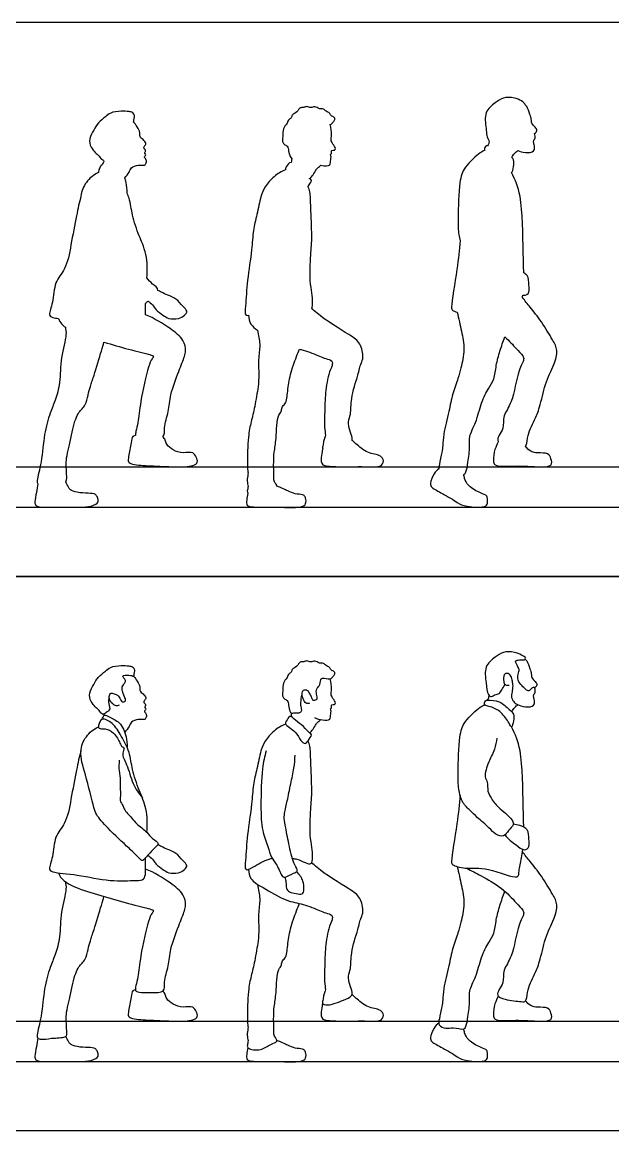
# Model space of a CAD drawing. Header units: millimetres. Extents: x 10.5 to 29.6, y 6 to 18.8.
# Drawn here: x 23.958 to 26.556, y 5.966 to 10.843 of the extents above; entities that cross this region are included whole.
import ezdxf

# ---------------------------------------------------------------- set-up
doc = ezdxf.new("R2010")
doc.units = ezdxf.units.MM
for name, color, linetype, true_color in [('AG-DIAGRAM', 7, 'Continuous', 0xfecc66), ('AG-GUIDE', 7, 'Continuous', 0xcccccc), ('AG-OUTLINE', 7, 'Continuous', 0x8000ff), ('AG-PEOPLE', 7, 'Continuous', 0x66ccff), ('X-VPRT', 6, 'Continuous', 0xff00ff)]:
    doc.layers.add(name, color=color, linetype=linetype, true_color=true_color)

msp = doc.modelspace()

# ---------------------------------------------------------------- linework, layer by layer
at = {"layer": 'AG-DIAGRAM'}
for p, q in [((20.4669, 8.7089), (29.3061, 8.7089)), ((20.4669, 6.2705), (29.3061, 6.2705))]:
    msp.add_line(p, q, dxfattribs=at)
at = {"layer": 'AG-GUIDE'}
for p, q in [((20.4669, 8.8867), (29.3061, 8.8867)), ((20.4669, 6.4483), (29.3061, 6.4483))]:
    msp.add_line(p, q, dxfattribs=at)
at = {"layer": 'AG-OUTLINE'}
for points, knots in [([(26.1705, 10.4788), (26.1695, 10.4918), (26.1206, 10.5138), (26.0749, 10.512), (26.0382, 10.4885), (25.9883, 10.4469), (25.9999, 10.3771), (26.0021, 10.3334), (26.0123, 10.3189)], [7.549209, 7.549209, 7.549209, 7.549209, 7.998364, 8.422743, 8.819525, 9.287123, 9.794375, 10.238738, 10.238738, 10.238738, 10.238738]), ([(24.448, 10.4029), (24.4489, 10.4079), (24.45, 10.418), (24.4538, 10.4315), (24.445, 10.4467), (24.4261, 10.4501), (24.393, 10.4519), (24.3454, 10.446), (24.3249, 10.4253), (24.2904, 10.4007), (24.2745, 10.3681), (24.2495, 10.3314), (24.2588, 10.2923), (24.2785, 10.2689), (24.2962, 10.255), (24.3057, 10.2388), (24.3133, 10.2367)], [-5.410252, -5.410252, -5.410252, -5.410252, -5.18443, -4.971642, -4.747568, -4.504924, -4.166312, -3.772934, -3.461704, -3.09399, -2.742349, -2.366027, -2.013541, -1.698335, -1.41699, -1.147483, -1.147483, -1.147483, -1.147483]), ([(25.3124, 10.3928), (25.3194, 10.394), (25.3254, 10.4026), (25.3347, 10.4138), (25.3326, 10.4258), (25.3145, 10.43), (25.3114, 10.4448), (25.2944, 10.4487), (25.2843, 10.4642), (25.2646, 10.4573), (25.2454, 10.4761), (25.2292, 10.4624), (25.2096, 10.4743), (25.1977, 10.466), (25.178, 10.4687), (25.169, 10.4459), (25.1434, 10.4362), (25.1441, 10.4204), (25.1265, 10.4132), (25.1229, 10.3929), (25.1112, 10.3865), (25.1038, 10.358), (25.105, 10.3387), (25.1019, 10.3183), (25.1086, 10.3041), (25.1276, 10.2985), (25.1293, 10.2767), (25.1341, 10.256), (25.1436, 10.2412)], [3.89858, 3.89858, 3.89858, 3.89858, 4.137293, 4.358087, 4.540186, 4.778588, 4.991515, 5.227359, 5.464497, 5.71315, 5.99352, 6.236106, 6.496778, 6.712026, 6.953431, 7.231065, 7.52604, 7.735078, 7.975838, 8.230815, 8.439004, 8.749498, 9.019655, 9.282071, 9.504973, 9.747906, 10.015647, 10.333447, 10.333447, 10.333447, 10.333447]), ([(26.2125, 10.3531), (26.217, 10.356), (26.2267, 10.3661), (26.2142, 10.3806), (26.1983, 10.3972), (26.1987, 10.4159), (26.1918, 10.4362), (26.18, 10.4723), (26.1732, 10.4764), (26.1705, 10.4788)], [-1.779596, -1.779596, -1.779596, -1.779596, -1.549703, -1.31935, -1.045413, -0.809065, -0.535466, -0.188868, 0, 0, 0, 0]), ([(24.4089, 10.1579), (24.4159, 10.1657), (24.4297, 10.1817), (24.436, 10.2039), (24.4681, 10.2174), (24.4965, 10.2097), (24.505, 10.223), (24.5056, 10.2407), (24.4912, 10.2495), (24.5031, 10.256), (24.5004, 10.2624), (24.4953, 10.2699), (24.5025, 10.2737), (24.4998, 10.2836), (24.4926, 10.2883), (24.4928, 10.2956), (24.5043, 10.305), (24.5002, 10.3146), (24.4863, 10.3299), (24.4718, 10.3412), (24.4797, 10.3576), (24.463, 10.3817), (24.4546, 10.3977), (24.448, 10.4029)], [-8.956563, -8.956563, -8.956563, -8.956563, -8.635219, -8.366559, -8.040623, -7.742269, -7.538797, -7.304021, -7.105494, -6.935704, -6.794614, -6.635611, -6.496867, -6.327296, -6.163262, -6.022979, -5.814508, -5.646406, -5.380073, -5.147939, -4.930688, -4.625582, -4.337466, -4.337466, -4.337466, -4.337466]), ([(25.2721, 10.213), (25.2919, 10.2099), (25.3169, 10.2084), (25.3136, 10.238), (25.3189, 10.2486), (25.3119, 10.2604), (25.3198, 10.2645), (25.318, 10.2741), (25.3196, 10.2798), (25.3332, 10.2775), (25.3386, 10.2881), (25.324, 10.3062), (25.3155, 10.3243), (25.3179, 10.3345), (25.3206, 10.3477), (25.3178, 10.3783), (25.3124, 10.3928)], [0.277464, 0.277464, 0.277464, 0.277464, 0.604769, 0.883271, 1.088179, 1.279182, 1.429218, 1.604188, 1.727772, 1.927108, 2.094508, 2.372517, 2.635291, 2.812107, 3.02395, 3.42231, 3.42231, 3.42231, 3.42231]), ([(26.1385, 10.2781), (26.1476, 10.2739), (26.1715, 10.268), (26.2146, 10.2693), (26.2124, 10.3038), (26.2042, 10.3187), (26.2169, 10.3328), (26.215, 10.3433), (26.2125, 10.3531)], [2.904413, 2.904413, 2.904413, 2.904413, 3.25283, 3.628134, 3.949111, 4.196769, 4.446656, 4.676888, 4.676888, 4.676888, 4.676888]), ([(26.005, 10.2989), (26.0008, 10.2986), (25.9947, 10.2966), (25.9904, 10.2837), (25.9927, 10.2792)], [3.1790963, 3.1790963, 3.1790963, 3.1790963, 3.3501759, 3.5790361, 3.5790361, 3.5790361, 3.5790361]), ([(26.0123, 10.3189), (26.0121, 10.3154), (26.0108, 10.3084), (26.0072, 10.3018), (26.005, 10.2989)], [-0.376281, -0.376281, -0.376281, -0.376281, -0.1903092, 0, 0, 0, 0]), ([(25.9927, 10.2792), (25.9859, 10.2756), (25.972, 10.2693), (25.8986, 10.2031), (25.8801, 10.1394), (25.8744, 9.9794), (25.8759, 9.9212), (25.882, 9.8895), (25.8844, 9.8808)], [-9.635426, -9.635426, -9.635426, -9.635426, -9.360405, -8.816367, -8.329385, -7.614343, -7.122667, -6.930245, -6.930245, -6.930245, -6.930245]), ([(26.1114, 10.1813), (26.1148, 10.1825), (26.1198, 10.2096), (26.1234, 10.2336), (26.1153, 10.2442), (26.1118, 10.2478)], [1.4088683, 1.4088683, 1.4088683, 1.4088683, 1.705071, 2.0158416, 2.1771537, 2.1771537, 2.1771537, 2.1771537]), ([(26.1118, 10.2478), (26.1154, 10.2546), (26.1246, 10.2672), (26.1337, 10.2748), (26.1385, 10.2781)], [0, 0, 0, 0, 0.2755775, 0.5155518, 0.5155518, 0.5155518, 0.5155518]), ([(24.3099, 10.2145), (24.304, 10.2127), (24.2983, 10.1999), (24.2938, 10.1881), (24.2932, 10.1815)], [-0.493733, -0.493733, -0.493733, -0.493733, -0.2548936, 0, 0, 0, 0]), ([(24.317, 10.2292), (24.3159, 10.2276), (24.3132, 10.2222), (24.3109, 10.2178), (24.3099, 10.2145)], [-0.2831706, -0.2831706, -0.2831706, -0.2831706, -0.1836648, 0, 0, 0, 0]), ([(24.3133, 10.2367), (24.3142, 10.2359), (24.3158, 10.2341), (24.3169, 10.2308), (24.317, 10.2292)], [0, 0, 0, 0, 0.1070777, 0.2354804, 0.2354804, 0.2354804, 0.2354804]), ([(25.1165, 10.1936), (25.0985, 10.1859), (25.0648, 10.166), (25.0251, 10.1186), (25.0062, 10.0755), (24.9909, 9.9949), (24.9724, 9.9251), (24.9696, 9.8387), (24.9469, 9.7081), (24.9422, 9.6034), (24.9361, 9.551), (24.9488, 9.5526), (24.9534, 9.5543)], [0, 0, 0, 0, 0.439246, 0.879996, 1.273613, 1.787207, 2.275178, 2.803944, 3.469343, 4.077907, 4.443194, 4.593162, 4.593162, 4.593162, 4.593162]), ([(25.1414, 10.2258), (25.1292, 10.225), (25.1206, 10.2048), (25.1145, 10.1976), (25.1165, 10.1936)], [-2.2171262, -2.2171262, -2.2171262, -2.2171262, -1.875015, -1.6390279, -1.6390279, -1.6390279, -1.6390279]), ([(25.1436, 10.2412), (25.1436, 10.2395), (25.1435, 10.2336), (25.1425, 10.2292), (25.1414, 10.2258)], [-0.2604596, -0.2604596, -0.2604596, -0.2604596, -0.1867598, 0, 0, 0, 0]), ([(25.2216, 10.1546), (25.2277, 10.1593), (25.2392, 10.1688), (25.2501, 10.1943), (25.2592, 10.2017), (25.2677, 10.2096), (25.2721, 10.213)], [0, 0, 0, 0, 0.274169, 0.568229, 0.765263, 1.000247, 1.000247, 1.000247, 1.000247]), ([(24.2932, 10.1815), (24.2727, 10.1714), (24.2367, 10.1426), (24.2187, 10.0998), (24.2165, 10.0777)], [-9.5344812, -9.5344812, -9.5344812, -9.5344812, -9.0602773, -8.6158116, -8.6158116, -8.6158116, -8.6158116]), ([(24.4196, 10.0912), (24.4201, 10.1066), (24.4176, 10.1313), (24.4113, 10.1514), (24.4089, 10.1579)], [-2.1074959, -2.1074959, -2.1074959, -2.1074959, -1.7189411, -1.5156027, -1.5156027, -1.5156027, -1.5156027]), ([(25.2307, 10.1459), (25.2305, 10.1492), (25.2266, 10.1505), (25.2221, 10.1542), (25.2216, 10.1546)], [-3.3786548, -3.3786548, -3.3786548, -3.3786548, -3.1922665, -3.1682632, -3.1682632, -3.1682632, -3.1682632]), ([(26.1644, 9.7402), (26.1642, 9.7671), (26.1611, 9.8515), (26.16, 10.0813), (26.1266, 10.1474), (26.1114, 10.1813)], [4.780704, 4.780704, 4.780704, 4.780704, 5.233204, 6.128943, 6.733196, 6.733196, 6.733196, 6.733196]), ([(25.2321, 9.5841), (25.2348, 9.5895), (25.2362, 9.613), (25.2332, 9.6534), (25.2221, 9.7055), (25.2273, 9.8223), (25.2346, 9.9002), (25.2264, 10.0245), (25.2268, 10.0942), (25.219, 10.1123), (25.2157, 10.1203)], [6.902274, 6.902274, 6.902274, 6.902274, 7.126906, 7.509102, 7.930884, 8.540222, 9.067196, 9.706844, 10.179772, 10.471997, 10.471997, 10.471997, 10.471997]), ([(24.2165, 10.0777), (24.2095, 10.0489), (24.1959, 9.991), (24.1729, 9.8635), (24.1529, 9.7562), (24.0972, 9.6997), (24.0967, 9.6131), (24.0718, 9.5555), (24.0879, 9.5438), (24.1083, 9.5401), (24.1185, 9.5387)], [0, 0, 0, 0, 0.540043, 1.195076, 1.789559, 2.28116, 2.81367, 3.239673, 3.491139, 3.67508, 3.67508, 3.67508, 3.67508]), ([(24.5059, 9.7174), (24.51, 9.7513), (24.5086, 9.8079), (24.489, 9.8641), (24.4659, 9.919), (24.4402, 9.9927), (24.435, 10.052), (24.4228, 10.0838), (24.4196, 10.0912)], [-4.055847, -4.055847, -4.055847, -4.055847, -3.475917, -3.161169, -2.939651, -2.379785, -1.877631, -1.721237, -1.721237, -1.721237, -1.721237]), ([(25.8844, 9.8808), (25.8805, 9.8385), (25.8751, 9.766), (25.843, 9.5917), (25.8484, 9.5756), (25.8632, 9.5692), (25.8714, 9.5667)], [0, 0, 0, 0, 0.647362, 1.385159, 1.612955, 1.803382, 1.803382, 1.803382, 1.803382]), ([(24.5548, 9.6627), (24.5563, 9.6739), (24.5263, 9.6909), (24.5159, 9.7076), (24.5059, 9.7174)], [-4.1217378, -4.1217378, -4.1217378, -4.1217378, -3.7690252, -3.3944262, -3.3944262, -3.3944262, -3.3944262]), ([(26.16, 9.6419), (26.1765, 9.6401), (26.1925, 9.6543), (26.186, 9.6866), (26.1872, 9.7249), (26.1705, 9.737), (26.1644, 9.7402)], [0.953233, 0.953233, 0.953233, 0.953233, 1.253217, 1.600617, 1.995841, 2.192743, 2.192743, 2.192743, 2.192743]), ([(24.5103, 9.6157), (24.5179, 9.6108), (24.5331, 9.5995), (24.5447, 9.5758), (24.5783, 9.5541), (24.6014, 9.5363), (24.646, 9.5359), (24.6724, 9.5507), (24.6883, 9.5722), (24.6623, 9.5929), (24.6368, 9.6283), (24.5998, 9.6407), (24.5706, 9.6539), (24.5599, 9.6598), (24.5548, 9.6627)], [0, 0, 0, 0, 0.298216, 0.590676, 0.946107, 1.258356, 1.627989, 1.94641, 2.20249, 2.505289, 2.886902, 3.243996, 3.564663, 3.805994, 3.805994, 3.805994, 3.805994]), ([(26.1727, 8.9752), (26.178, 8.9815), (26.1793, 9.0155), (26.1937, 9.0554), (26.2127, 9.0938), (26.2371, 9.148), (26.2568, 9.2538), (26.2983, 9.3326), (26.317, 9.3995), (26.2907, 9.4468), (26.2436, 9.5254), (26.1936, 9.5876), (26.1703, 9.6168), (26.1587, 9.6308)], [5.884064, 5.884064, 5.884064, 5.884064, 6.237655, 6.621056, 6.991068, 7.429072, 7.965178, 8.513719, 8.971301, 9.378973, 9.93022, 10.445946, 10.868474, 10.868474, 10.868474, 10.868474]), ([(24.501, 9.5556), (24.5009, 9.5575), (24.5005, 9.5706), (24.5008, 9.5906), (24.5008, 9.6052)], [6.2360883, 6.2360883, 6.2360883, 6.2360883, 6.3021458, 6.6807914, 6.6807914, 6.6807914, 6.6807914]), ([(25.409, 9.003), (25.4103, 9.0062), (25.4116, 9.0181), (25.3968, 9.0472), (25.3906, 9.086), (25.4057, 9.1203), (25.4022, 9.1911), (25.4349, 9.285), (25.447, 9.3412), (25.4621, 9.3684), (25.4467, 9.4351), (25.3946, 9.4694), (25.2756, 9.5417), (25.2386, 9.5771), (25.2321, 9.5841)], [7.526036, 7.526036, 7.526036, 7.526036, 7.674776, 8.014334, 8.36843, 8.705607, 9.18644, 9.808716, 10.236443, 10.544956, 10.982744, 11.449461, 12.226132, 12.421524, 12.421524, 12.421524, 12.421524]), ([(25.8714, 9.5667), (25.8789, 9.5392), (25.8898, 9.483), (25.9079, 9.4047), (25.8879, 9.3218), (25.8764, 9.2758), (25.8494, 9.2052), (25.8369, 9.1313), (25.8102, 9.0329), (25.8094, 8.9805), (25.804, 8.9504), (25.795, 8.9029), (25.79, 8.8835), (25.7903, 8.8781)], [0, 0, 0, 0, 0.529717, 1.045973, 1.563322, 1.962817, 2.447824, 2.957618, 3.5367, 3.943093, 4.260459, 4.681118, 4.873979, 4.873979, 4.873979, 4.873979]), ([(24.1185, 9.5387), (24.1218, 9.5299), (24.1264, 9.5176), (24.1415, 9.5048), (24.1479, 9.5002)], [0, 0, 0, 0, 0.3049559, 0.4739487, 0.4739487, 0.4739487, 0.4739487]), ([(24.5765, 9.0187), (24.5857, 9.0273), (24.58, 9.0622), (24.6042, 9.1309), (24.608, 9.2049), (24.6452, 9.3029), (24.672, 9.371), (24.6795, 9.3971), (24.6697, 9.4495), (24.6076, 9.4973), (24.5394, 9.5404), (24.501, 9.5556)], [6.358464, 6.358464, 6.358464, 6.358464, 6.717643, 7.208856, 7.708958, 8.304821, 8.790881, 9.083558, 9.475007, 9.979053, 10.619881, 10.619881, 10.619881, 10.619881]), ([(24.9534, 9.5543), (24.9543, 9.54), (24.9589, 9.5133), (24.9816, 9.4958), (24.9939, 9.488)], [0, 0, 0, 0, 0.3760555, 0.6676979, 0.6676979, 0.6676979, 0.6676979]), ([(24.1479, 9.5002), (24.1495, 9.4895), (24.1556, 9.4663), (24.1248, 9.3632), (24.1273, 9.2604), (24.1043, 9.1787), (24.0794, 9.1223), (24.0523, 9.0261), (24.0466, 8.9143), (24.0222, 8.8294), (24.0235, 8.8158), (24.0266, 8.8124)], [0, 0, 0, 0, 0.327716, 0.91041, 1.509616, 2.026271, 2.474633, 3.041192, 3.671671, 4.198206, 4.409901, 4.409901, 4.409901, 4.409901]), ([(24.9939, 9.488), (24.9955, 9.4769), (24.9981, 9.454), (25.0061, 9.4256), (24.9959, 9.3656), (24.9999, 9.2917), (24.997, 9.241), (24.9814, 9.1492), (24.9649, 9.0841), (24.9504, 9.0196), (24.9486, 8.9064), (24.9492, 8.8771), (24.9534, 8.8536), (24.9447, 8.8244), (24.9542, 8.8014), (24.9477, 8.7818), (24.9483, 8.7731), (24.9508, 8.7701)], [0, 0, 0, 0, 0.332188, 0.638763, 1.082354, 1.576129, 1.988301, 2.494029, 2.960936, 3.440362, 4.045006, 4.35457, 4.624325, 4.935251, 5.216098, 5.475707, 5.642024, 5.642024, 5.642024, 5.642024]), ([(24.15, 8.8198), (24.1554, 8.8323), (24.1531, 8.8549), (24.15, 8.9186), (24.1615, 8.9577), (24.1825, 9.0643), (24.1951, 9.1033), (24.2098, 9.1313), (24.2223, 9.1414), (24.2378, 9.1606), (24.248, 9.2028), (24.2576, 9.2424), (24.2751, 9.2881), (24.3065, 9.3971), (24.3141, 9.4219), (24.3179, 9.4349)], [5.5256, 5.5256, 5.5256, 5.5256, 5.832148, 6.294428, 6.691001, 7.296264, 7.68697, 8.000843, 8.23259, 8.516055, 8.902612, 9.272824, 9.694576, 10.314584, 10.689977, 10.689977, 10.689977, 10.689977]), ([(24.3179, 9.4349), (24.3537, 9.4243), (24.4244, 9.4029), (24.5151, 9.3827), (24.5391, 9.3737), (24.5273, 9.3601), (24.5086, 9.3218), (24.4781, 9.1745), (24.4688, 9.0851), (24.4597, 9.0476), (24.4551, 9.0291), (24.4561, 9.0239)], [1.482851, 1.482851, 1.482851, 1.482851, 2.054376, 2.619132, 2.85411, 3.046907, 3.414517, 4.124545, 4.679058, 5.036169, 5.266729, 5.266729, 5.266729, 5.266729]), ([(25.9005, 8.8523), (25.9063, 8.8537), (25.9122, 8.8656), (25.92, 8.9078), (25.9289, 8.9768), (25.9212, 9.0209), (25.9571, 9.0828), (25.9757, 9.1671), (26.0085, 9.2322), (26.0373, 9.2717), (26.042, 9.3339), (26.0594, 9.396), (26.0735, 9.4374), (26.0816, 9.4577)], [6.023651, 6.023651, 6.023651, 6.023651, 6.248559, 6.625048, 7.10511, 7.481759, 7.952237, 8.493522, 8.978852, 9.372068, 9.815349, 10.27883, 10.742335, 10.742335, 10.742335, 10.742335]), ([(26.0816, 9.4577), (26.1008, 9.4407), (26.1313, 9.4071), (26.1608, 9.3767), (26.1682, 9.3564), (26.1363, 9.3097), (26.1182, 9.1678), (26.0718, 9.1161), (26.0768, 9.0554), (26.0574, 9.0279), (26.0475, 9.0076), (26.0527, 8.9962)], [1.181454, 1.181454, 1.181454, 1.181454, 1.623986, 2.009368, 2.24728, 2.666847, 3.312907, 3.794735, 4.224732, 4.565462, 4.863743, 4.863743, 4.863743, 4.863743]), ([(25.0788, 8.8009), (25.0789, 8.8066), (25.0643, 8.8211), (25.0655, 8.8392), (25.0635, 8.8961), (25.0659, 8.9527), (25.077, 9.0083), (25.078, 9.1155), (25.1012, 9.1278), (25.0979, 9.1499), (25.1161, 9.1631), (25.1238, 9.1886), (25.1296, 9.2604), (25.1451, 9.3193), (25.1704, 9.3866), (25.1778, 9.4043)], [6.805032, 6.805032, 6.805032, 6.805032, 7.062109, 7.32242, 7.746986, 8.178039, 8.630143, 9.20704, 9.467647, 9.710508, 9.965627, 10.253316, 10.689106, 11.156453, 11.501507, 11.501507, 11.501507, 11.501507]), ([(25.1778, 9.4043), (25.1833, 9.403), (25.2134, 9.3955), (25.2657, 9.373), (25.2911, 9.3626), (25.3244, 9.3553), (25.3225, 9.3295), (25.3023, 9.2924), (25.2908, 9.199), (25.2902, 9.1574), (25.2859, 9.0515), (25.2949, 9.0208), (25.2828, 9.0031), (25.2834, 8.9833), (25.2774, 8.9703), (25.2801, 8.9644)], [1.855808, 1.855808, 1.855808, 1.855808, 1.968996, 2.474299, 2.788106, 3.094241, 3.345564, 3.725453, 4.285836, 4.691578, 5.274966, 5.595666, 5.841362, 6.1003, 6.339397, 6.339397, 6.339397, 6.339397]), ([(24.4561, 9.0239), (24.452, 9.0234), (24.4408, 9.0219), (24.4374, 8.9905), (24.4264, 8.9338), (24.4221, 8.9074), (24.4475, 8.8942), (24.5271, 8.8911), (24.6259, 8.8858), (24.7059, 8.8865), (24.7335, 8.9055), (24.7237, 8.9292), (24.7105, 8.9543), (24.6647, 8.9448), (24.6223, 8.9578), (24.5915, 8.9839), (24.5892, 9.0046), (24.5807, 9.0144), (24.5765, 9.0187)], [0, 0, 0, 0, 0.199536, 0.5048, 0.953329, 1.227883, 1.495305, 2.002109, 2.594986, 3.102964, 3.390074, 3.657622, 3.94007, 4.309361, 4.697677, 5.048762, 5.300642, 5.54444, 5.54444, 5.54444, 5.54444]), ([(25.2801, 8.9644), (25.2774, 8.9564), (25.2753, 8.9404), (25.2685, 8.8933), (25.3147, 8.8878), (25.369, 8.886), (25.4742, 8.8885), (25.5427, 8.8841), (25.5512, 8.9217), (25.526, 8.941), (25.4698, 8.9463), (25.4224, 8.9922), (25.4132, 8.9992), (25.409, 9.003)], [0, 0, 0, 0, 0.28833, 0.576856, 0.91505, 1.354805, 1.954873, 2.403324, 2.693916, 2.988059, 3.422272, 3.876566, 4.112107, 4.112107, 4.112107, 4.112107]), ([(26.0527, 8.9962), (26.0466, 8.9855), (26.0363, 8.9645), (26.029, 8.9163), (26.035, 8.8894), (26.0923, 8.8887), (26.1736, 8.8926), (26.2949, 8.8794), (26.285, 8.9227), (26.2734, 8.9502), (26.2258, 8.9453), (26.1948, 8.9536), (26.1788, 8.9674), (26.1727, 8.9752)], [0, 0, 0, 0, 0.347371, 0.749552, 1.00896, 1.427049, 1.99129, 2.567799, 2.866358, 3.16139, 3.536861, 3.864878, 4.176597, 4.176597, 4.176597, 4.176597]), ([(25.7903, 8.8781), (25.7827, 8.8716), (25.7691, 8.8582), (25.7506, 8.8145), (25.7587, 8.7928), (25.8105, 8.7692), (25.8765, 8.7274), (25.9035, 8.7111), (26.0043, 8.7048), (26.0048, 8.7327), (26.0067, 8.7621), (25.9732, 8.7697), (25.9155, 8.8028), (25.9048, 8.8332), (25.9017, 8.8459), (25.9005, 8.8523)], [0, 0, 0, 0, 0.313548, 0.695259, 0.945303, 1.367861, 1.876068, 2.30399, 2.784463, 3.041864, 3.328499, 3.638183, 4.050606, 4.462972, 4.716886, 4.716886, 4.716886, 4.716886]), ([(24.0266, 8.8124), (24.0247, 8.7996), (24.0216, 8.7754), (24.0126, 8.7332), (24.0157, 8.7128), (24.0602, 8.7067), (24.1481, 8.7108), (24.2579, 8.7051), (24.2975, 8.731), (24.2895, 8.7512), (24.2818, 8.7684), (24.2471, 8.7709), (24.2014, 8.7719), (24.1673, 8.7835), (24.1625, 8.7968), (24.1536, 8.8118), (24.15, 8.8198)], [0, 0, 0, 0, 0.356707, 0.730351, 0.957878, 1.305331, 1.862396, 2.468687, 2.817794, 3.090369, 3.324745, 3.644042, 4.035996, 4.361173, 4.603024, 4.895943, 4.895943, 4.895943, 4.895943]), ([(24.9508, 8.7701), (24.9478, 8.7602), (24.9465, 8.7407), (24.9429, 8.7136), (24.9835, 8.7078), (25.0756, 8.7108), (25.1943, 8.704), (25.2088, 8.7283), (25.2048, 8.7567), (25.1913, 8.7649), (25.1572, 8.7669), (25.1277, 8.7792), (25.0959, 8.7961), (25.0788, 8.8009)], [0, 0, 0, 0, 0.32561, 0.59579, 0.919425, 1.510399, 2.134086, 2.402478, 2.697591, 2.91664, 3.248146, 3.594143, 3.989555, 3.989555, 3.989555, 3.989555])]:
    msp.add_open_spline(points, degree=3, knots=knots, dxfattribs=at)
for points in [[(25.2157, 10.1203), (25.222, 10.1291), (25.2309, 10.1405), (25.2307, 10.1459)], [(24.5008, 9.6052), (24.5038, 9.6084), (24.5069, 9.612), (24.5103, 9.6157)], [(26.1587, 9.6308), (26.1592, 9.6344), (26.1596, 9.6382), (26.16, 9.6419)]]:
    msp.add_open_spline(points, degree=3, dxfattribs=at)
at = {"layer": 'AG-PEOPLE'}
for points, knots in [([(26.1002, 7.9243), (26.0942, 7.9236), (26.0797, 7.9267), (26.0782, 7.942), (26.0748, 7.9751), (26.0938, 7.9819), (26.1055, 7.9712), (26.1125, 7.9493), (26.1164, 7.9293), (26.1158, 7.9026), (26.1068, 7.8781), (26.1178, 7.8542), (26.136, 7.8385), (26.1704, 7.8296), (26.2146, 7.8309), (26.2124, 7.8654), (26.2042, 7.8803), (26.2169, 7.8944), (26.2144, 7.9083), (26.2137, 7.9171), (26.1976, 7.9141), (26.1886, 7.8962), (26.1713, 7.9079), (26.1573, 7.9239), (26.1343, 7.9459), (26.1401, 7.9808), (26.1464, 7.9911), (26.1402, 8.0074), (26.1232, 8.0316), (26.1407, 8.0388), (26.1657, 8.0349), (26.1801, 8.0487), (26.1206, 8.0754), (26.0749, 8.0736), (26.0382, 8.0501), (25.9883, 8.0085), (25.9999, 7.9387), (26.0026, 7.8837), (26.0239, 7.8732), (26.0369, 7.8866), (26.0594, 7.8862), (26.067, 7.9075), (26.0777, 7.9211), (26.0827, 7.9286)], [0, 0, 0, 0, 0.243036, 0.459734, 0.777775, 0.995429, 1.207912, 1.480443, 1.741896, 2.035524, 2.324188, 2.60469, 2.878853, 3.226385, 3.573204, 3.869819, 4.098679, 4.3296, 4.542357, 4.687326, 4.891612, 5.125079, 5.351625, 5.62491, 5.940552, 6.265809, 6.456269, 6.692548, 6.979641, 7.184393, 7.477861, 7.65423, 8.075499, 8.473531, 8.845679, 9.284247, 9.760008, 10.176783, 10.40775, 10.640091, 10.893978, 11.149483, 11.446646, 11.446646, 11.446646, 11.446646]), ([(24.3409, 7.8691), (24.3391, 7.8635), (24.3347, 7.8526), (24.3462, 7.8221), (24.338, 7.8132), (24.3245, 7.8027), (24.3093, 7.7941), (24.2962, 7.8166), (24.2785, 7.8305), (24.2588, 7.8539), (24.2495, 7.893), (24.2745, 7.9297), (24.2904, 7.9623), (24.3249, 7.9869), (24.3454, 8.0076), (24.393, 8.0135), (24.4261, 8.0117), (24.445, 8.0083), (24.4538, 7.9931), (24.45, 7.9796), (24.4489, 7.9695), (24.448, 7.9645)], [0, 0, 0, 0, 0.240685, 0.552069, 0.737325, 0.976954, 1.189052, 1.455931, 1.734532, 2.046665, 2.395713, 2.768365, 3.116577, 3.480706, 3.788901, 4.178442, 4.513753, 4.754031, 4.975919, 5.186633, 5.410252, 5.410252, 5.410252, 5.410252]), ([(25.2223, 7.8464), (25.2174, 7.8449), (25.2046, 7.8422), (25.1933, 7.8661), (25.1881, 7.8837), (25.1918, 7.9091), (25.216, 7.9053), (25.2196, 7.8901), (25.2317, 7.8766), (25.2322, 7.8583), (25.2493, 7.8612), (25.2587, 7.8649), (25.2527, 7.8865), (25.2499, 7.9115), (25.2684, 7.9214), (25.2697, 7.9496), (25.2777, 7.9608), (25.315, 7.9492), (25.3254, 7.9642), (25.3347, 7.9754), (25.3326, 7.9874), (25.3145, 7.9916), (25.3114, 8.0064), (25.2944, 8.0103), (25.2843, 8.0258), (25.2646, 8.0189), (25.2454, 8.0377), (25.2292, 8.024), (25.2096, 8.0359), (25.1977, 8.0276), (25.178, 8.0303), (25.169, 8.0075), (25.1434, 7.9978), (25.1441, 7.982), (25.1265, 7.9748), (25.1229, 7.9545), (25.1112, 7.9481), (25.1038, 7.9196), (25.105, 7.9003), (25.1019, 7.8799), (25.1086, 7.8657), (25.1276, 7.8601), (25.1293, 7.8383), (25.1356, 7.8112), (25.1409, 7.8001), (25.159, 7.8071), (25.1764, 7.8026), (25.1906, 7.8115), (25.1842, 7.8328), (25.1835, 7.8502), (25.1862, 7.8739), (25.1896, 7.8852)], [0, 0, 0, 0, 0.224236, 0.498585, 0.757745, 1.01563, 1.254713, 1.472164, 1.717167, 1.934762, 2.146859, 2.309264, 2.566884, 2.845387, 3.088467, 3.381847, 3.570288, 3.904572, 4.135456, 4.349009, 4.525136, 4.755719, 4.961663, 5.189772, 5.419133, 5.659631, 5.930805, 6.165436, 6.417559, 6.625747, 6.859235, 7.127763, 7.413064, 7.615247, 7.84811, 8.094725, 8.296086, 8.596396, 8.857693, 9.111503, 9.327095, 9.56206, 9.82102, 10.128398, 10.302661, 10.536173, 10.781082, 10.985672, 11.237545, 11.484699, 11.825042, 11.825042, 11.825042, 11.825042]), ([(26.1705, 8.0404), (26.1732, 8.038), (26.18, 8.0339), (26.1918, 7.9978), (26.1987, 7.9775), (26.1983, 7.9588), (26.2142, 7.9422), (26.2267, 7.9277), (26.217, 7.9176), (26.2125, 7.9147)], [0, 0, 0, 0, 0.188868, 0.535466, 0.809065, 1.045413, 1.31935, 1.549703, 1.779596, 1.779596, 1.779596, 1.779596]), ([(24.3845, 7.8378), (24.3791, 7.8359), (24.366, 7.8319), (24.3457, 7.8545), (24.3374, 7.8749), (24.348, 7.897), (24.3677, 7.8849), (24.3805, 7.8829), (24.3899, 7.8636), (24.3987, 7.8492), (24.4095, 7.8544), (24.4151, 7.8593), (24.4075, 7.8755), (24.3978, 7.9026), (24.3958, 7.9181), (24.4104, 7.9369), (24.4162, 7.9471), (24.3897, 7.9714), (24.4299, 7.9707), (24.4507, 7.9666), (24.463, 7.9433), (24.4797, 7.9192), (24.4718, 7.9028), (24.4863, 7.8915), (24.5002, 7.8762), (24.5043, 7.8666), (24.4928, 7.8572), (24.4926, 7.8499), (24.4998, 7.8452), (24.5025, 7.8353), (24.4953, 7.8315), (24.5004, 7.824), (24.5031, 7.8176), (24.4912, 7.8111), (24.5056, 7.8023), (24.505, 7.7846), (24.4965, 7.7713), (24.4681, 7.779), (24.436, 7.7655), (24.4297, 7.7433), (24.4159, 7.7273), (24.4089, 7.7195)], [0, 0, 0, 0, 0.236987, 0.537876, 0.809061, 1.049271, 1.295941, 1.501229, 1.762188, 1.983144, 2.159348, 2.298549, 2.528779, 2.841136, 3.06478, 3.335312, 3.521113, 3.789183, 4.0824, 4.355178, 4.642189, 4.946125, 5.162543, 5.393787, 5.659098, 5.826556, 6.034228, 6.173973, 6.337378, 6.506298, 6.644511, 6.802904, 6.943453, 7.112592, 7.310358, 7.544234, 7.746925, 8.044135, 8.368821, 8.636451, 8.956563, 8.956563, 8.956563, 8.956563]), ([(25.2446, 7.7839), (25.2554, 7.7781), (25.2773, 7.7725), (25.3169, 7.77), (25.3136, 7.7996), (25.3189, 7.8102), (25.3119, 7.822), (25.3198, 7.8261), (25.318, 7.8357), (25.3196, 7.8414), (25.3332, 7.8391), (25.3386, 7.8497), (25.324, 7.8678), (25.3155, 7.8859), (25.3179, 7.8961), (25.3206, 7.9093), (25.3178, 7.9399), (25.3124, 7.9544)], [0, 0, 0, 0, 0.347979, 0.667946, 0.940203, 1.140516, 1.327237, 1.473908, 1.644954, 1.765768, 1.960634, 2.12428, 2.396056, 2.652938, 2.825789, 3.032882, 3.42231, 3.42231, 3.42231, 3.42231]), ([(25.9927, 7.8408), (25.9958, 7.8349), (26.0231, 7.8326), (26.067, 7.809), (26.0985, 7.7634), (26.1127, 7.7327), (26.1198, 7.7712), (26.1241, 7.7997), (26.0992, 7.8202), (26.0613, 7.8582), (26.0079, 7.8617), (25.995, 7.859), (25.9904, 7.8453), (25.9927, 7.8408)], [0, 0, 0, 0, 0.303625, 0.715406, 1.15557, 1.407912, 1.705071, 2.015842, 2.32261, 2.747064, 3.153517, 3.350176, 3.579036, 3.579036, 3.579036, 3.579036]), ([(26.005, 7.8605), (26.0072, 7.8634), (26.0108, 7.87), (26.0121, 7.877), (26.0123, 7.8805)], [0, 0, 0, 0, 0.1903092, 0.376281, 0.376281, 0.376281, 0.376281]), ([(26.0458, 7.693), (26.0437, 7.6766), (26.0385, 7.6445), (26.0094, 7.5892), (25.9992, 7.5553), (25.9902, 7.5216), (26.0084, 7.5003), (26.0019, 7.458), (26.0262, 7.4224), (26.0421, 7.3992), (26.0682, 7.376), (26.0992, 7.35), (26.116, 7.3307), (26.1225, 7.3104), (26.0956, 7.2875), (26.0796, 7.257), (26.0376, 7.268), (26.0133, 7.3007), (25.9589, 7.3432), (25.9298, 7.3748), (25.8921, 7.408), (25.8761, 7.4722), (25.8744, 7.541), (25.8801, 7.701), (25.8986, 7.7647), (25.972, 7.8309), (25.9859, 7.8372), (25.9927, 7.8408)], [0, 0, 0, 0, 0.402973, 0.851098, 1.199596, 1.519165, 1.804765, 2.167516, 2.537368, 2.840665, 3.178122, 3.545838, 3.83451, 4.071058, 4.399861, 4.719956, 5.055084, 5.426983, 5.899491, 6.279934, 6.675427, 7.122667, 7.614343, 8.329385, 8.816367, 9.360405, 9.635426, 9.635426, 9.635426, 9.635426]), ([(26.1118, 7.8094), (26.1154, 7.8162), (26.1246, 7.8288), (26.1337, 7.8364), (26.1385, 7.8397)], [0, 0, 0, 0, 0.2755775, 0.5155518, 0.5155518, 0.5155518, 0.5155518]), ([(24.5059, 7.279), (24.51, 7.3129), (24.5083, 7.3835), (24.4722, 7.4625), (24.4402, 7.5543), (24.4335, 7.6308), (24.3945, 7.7023), (24.3613, 7.7588), (24.3087, 7.7847), (24.2984, 7.7616), (24.2938, 7.7497), (24.2932, 7.7431), (24.2928, 7.7412), (24.2951, 7.7332), (24.3266, 7.7363), (24.3626, 7.7201), (24.3893, 7.6728), (24.3931, 7.6566), (24.4124, 7.6499), (24.3919, 7.6242), (24.4215, 7.5769), (24.4423, 7.4891), (24.4714, 7.4491), (24.4868, 7.4303)], [-4.055847, -4.055847, -4.055847, -4.055847, -3.475917, -2.939651, -2.379785, -1.877631, -1.366961, -0.891196, -0.499712, -0.254894, 0, 0, 0, 0.15461, 0.450672, 0.817002, 1.230916, 1.458954, 1.676865, 1.971898, 2.392965, 2.912222, 3.401245, 3.401245, 3.401245, 3.401245]), ([(24.3099, 7.7761), (24.3109, 7.7794), (24.3139, 7.7852), (24.3202, 7.7979), (24.3429, 7.7862), (24.3873, 7.7634), (24.4041, 7.7329), (24.4171, 7.6988), (24.4201, 7.6682), (24.4196, 7.6528)], [0, 0, 0, 0, 0.183665, 0.369518, 0.633733, 1.042223, 1.375735, 1.718941, 2.107496, 2.107496, 2.107496, 2.107496]), ([(24.3133, 7.7983), (24.3142, 7.7975), (24.3158, 7.7957), (24.3169, 7.7924), (24.317, 7.7908)], [0, 0, 0, 0, 0.1070777, 0.2354804, 0.2354804, 0.2354804, 0.2354804]), ([(25.1165, 7.7552), (25.0985, 7.7475), (25.0648, 7.7276), (25.0251, 7.6802), (25.0062, 7.6371), (24.9909, 7.5565), (24.9724, 7.4867), (24.9696, 7.4003), (24.9469, 7.2697), (24.9422, 7.165), (24.9352, 7.1046), (24.9766, 7.128), (25.0283, 7.1578), (25.0536, 7.1639), (25.058, 7.1647)], [0, 0, 0, 0, 0.439246, 0.879996, 1.273613, 1.787207, 2.275178, 2.803944, 3.469343, 4.077907, 4.443194, 4.764711, 5.27741, 5.388539, 5.388539, 5.388539, 5.388539]), ([(25.2307, 7.7075), (25.2309, 7.702), (25.2148, 7.6816), (25.2039, 7.6636), (25.1791, 7.684), (25.1665, 7.7223), (25.1093, 7.753), (25.1206, 7.7664), (25.1346, 7.7992), (25.1612, 7.7681), (25.1961, 7.7474), (25.2204, 7.7142), (25.2305, 7.7108), (25.2307, 7.7075)], [0, 0, 0, 0, 0.313721, 0.554683, 0.831658, 1.213552, 1.639028, 1.841495, 2.135012, 2.444348, 2.830547, 3.192266, 3.378655, 3.378655, 3.378655, 3.378655]), ([(25.1414, 7.7874), (25.1425, 7.7908), (25.1435, 7.7952), (25.1436, 7.8011), (25.1436, 7.8028)], [0, 0, 0, 0, 0.1867598, 0.2604596, 0.2604596, 0.2604596, 0.2604596]), ([(25.2216, 7.7162), (25.2277, 7.7209), (25.2392, 7.7304), (25.2501, 7.7559), (25.2592, 7.7633), (25.2677, 7.7712), (25.2721, 7.7746)], [0, 0, 0, 0, 0.274169, 0.568229, 0.765263, 1.000247, 1.000247, 1.000247, 1.000247]), ([(24.3852, 7.596), (24.3838, 7.5804), (24.3823, 7.5491), (24.3923, 7.5083), (24.3863, 7.4721), (24.3936, 7.4467), (24.3839, 7.4186), (24.4027, 7.3967), (24.4038, 7.3802), (24.4423, 7.3406), (24.4594, 7.3158), (24.5092, 7.2798), (24.5263, 7.2525), (24.5644, 7.2309), (24.5345, 7.2051), (24.5042, 7.1701), (24.4855, 7.1502), (24.4708, 7.1687), (24.4253, 7.2114), (24.3365, 7.2927), (24.2834, 7.3552), (24.2727, 7.3887), (24.2363, 7.5356), (24.2064, 7.6308), (24.2354, 7.7031), (24.2727, 7.733), (24.2932, 7.7431)], [0, 0, 0, 0, 0.392445, 0.763859, 1.104687, 1.39563, 1.694675, 1.981972, 2.214878, 2.625215, 2.960713, 3.394426, 3.744959, 4.075012, 4.258414, 4.862217, 5.129406, 5.359759, 5.811402, 6.458895, 6.96223, 7.300106, 7.997571, 8.58262, 9.060277, 9.534481, 9.534481, 9.534481, 9.534481]), ([(26.1644, 7.3018), (26.1642, 7.3287), (26.1611, 7.4131), (26.16, 7.6429), (26.1266, 7.709), (26.1114, 7.7429)], [4.780704, 4.780704, 4.780704, 4.780704, 5.233204, 6.128943, 6.733196, 6.733196, 6.733196, 6.733196]), ([(25.1467, 7.1641), (25.1536, 7.1633), (25.1772, 7.1595), (25.1994, 7.1456), (25.2335, 7.1337), (25.2364, 7.1715), (25.2332, 7.215), (25.2221, 7.2671), (25.2273, 7.3839), (25.2346, 7.4618), (25.2264, 7.5861), (25.2268, 7.6558), (25.219, 7.6739), (25.2157, 7.6819)], [6.030345, 6.030345, 6.030345, 6.030345, 6.168383, 6.531452, 6.822228, 7.126906, 7.509102, 7.930884, 8.540222, 9.067196, 9.706844, 10.179772, 10.471997, 10.471997, 10.471997, 10.471997]), ([(24.2165, 7.6393), (24.2095, 7.6105), (24.1959, 7.5526), (24.1729, 7.4251), (24.1529, 7.3178), (24.0972, 7.2613), (24.0967, 7.1747), (24.0718, 7.1171), (24.0956, 7.0998), (24.2093, 7.0943), (24.3391, 7.0603), (24.4533, 7.0683), (24.4955, 7.0667), (24.502, 7.1015), (24.5003, 7.1228), (24.5008, 7.1522), (24.5008, 7.1668)], [0, 0, 0, 0, 0.540043, 1.195076, 1.789559, 2.28116, 2.81367, 3.239673, 3.491139, 4.087123, 4.781111, 5.389648, 5.724223, 6.026874, 6.302146, 6.680791, 6.680791, 6.680791, 6.680791]), ([(25.0314, 7.6375), (25.0245, 7.6116), (25.0106, 7.5596), (25.0076, 7.3961), (25.0099, 7.2895), (25.0399, 7.2191), (25.0521, 7.1678), (25.079, 7.1387), (25.1006, 7.0825), (25.1153, 7.0792), (25.1498, 7.0995), (25.1755, 7.1062), (25.1519, 7.139), (25.1324, 7.2167), (25.1183, 7.2956), (25.1092, 7.3394), (25.1133, 7.3705), (25.1251, 7.4187), (25.1389, 7.4923), (25.1548, 7.5606), (25.158, 7.5997), (25.1591, 7.6189)], [0, 0, 0, 0, 0.514197, 1.243009, 1.844393, 2.33633, 2.739372, 3.110363, 3.539003, 3.732371, 4.096365, 4.350897, 4.661063, 5.186826, 5.708977, 6.083024, 6.393751, 6.793852, 7.29462, 7.776574, 8.211822, 8.211822, 8.211822, 8.211822]), ([(25.8844, 7.4424), (25.8805, 7.4001), (25.8751, 7.3276), (25.843, 7.1533), (25.8496, 7.1338), (25.9154, 7.114), (26.0021, 7.1311), (26.1453, 7.0636), (26.1423, 7.1132), (26.1536, 7.1536), (26.1586, 7.1908), (26.16, 7.2035)], [0, 0, 0, 0, 0.647362, 1.385159, 1.612955, 2.046036, 2.625534, 3.278597, 3.572866, 4.014571, 4.232948, 4.232948, 4.232948, 4.232948]), ([(26.0816, 7.2672), (26.0886, 7.2584), (26.1045, 7.2411), (26.1298, 7.2254), (26.1665, 7.1928), (26.1925, 7.2159), (26.186, 7.2482), (26.1874, 7.2939), (26.1465, 7.3096), (26.1282, 7.3137), (26.1186, 7.3143)], [0, 0, 0, 0, 0.33223, 0.657222, 1.033122, 1.313772, 1.638781, 2.008532, 2.361333, 2.670074, 2.670074, 2.670074, 2.670074]), ([(24.5103, 7.1773), (24.5179, 7.1724), (24.5331, 7.1611), (24.5447, 7.1374), (24.5783, 7.1157), (24.6014, 7.0979), (24.646, 7.0975), (24.6724, 7.1123), (24.6883, 7.1338), (24.6623, 7.1545), (24.6368, 7.1899), (24.5998, 7.2023), (24.5706, 7.2155), (24.5599, 7.2214), (24.5548, 7.2243)], [0, 0, 0, 0, 0.298216, 0.590676, 0.946107, 1.258356, 1.627989, 1.94641, 2.20249, 2.505289, 2.886902, 3.243996, 3.564663, 3.805994, 3.805994, 3.805994, 3.805994]), ([(25.9135, 7.1207), (25.935, 7.11), (25.977, 7.0868), (26.0699, 7.0367), (26.1282, 6.9718), (26.1608, 6.9383), (26.1682, 6.918), (26.1363, 6.8713), (26.1182, 6.7294), (26.0718, 6.6777), (26.0768, 6.617), (26.0574, 6.5895), (26.0421, 6.5579), (26.0846, 6.5414), (26.1514, 6.5343), (26.1775, 6.5315), (26.1793, 6.5771), (26.1937, 6.617), (26.2127, 6.6554), (26.2371, 6.7096), (26.2568, 6.8154), (26.2983, 6.8942), (26.317, 6.9611), (26.2907, 7.0084), (26.2436, 7.087), (26.1936, 7.1492), (26.1703, 7.1784), (26.1587, 7.1924)], [0, 0, 0, 0, 0.485635, 1.073782, 1.616344, 1.995071, 2.228874, 2.641195, 3.276099, 3.749606, 4.172177, 4.507023, 4.800153, 5.150048, 5.634631, 5.885171, 6.238683, 6.621999, 6.991929, 7.429836, 7.965823, 8.514242, 8.971722, 9.379303, 9.930428, 10.446039, 10.868474, 10.868474, 10.868474, 10.868474]), ([(24.9534, 7.1159), (24.9543, 7.1016), (24.9601, 7.0681), (25.0199, 7.0349), (25.119, 6.9739), (25.1909, 6.9668), (25.2657, 6.9346), (25.2911, 6.9242), (25.3244, 6.9169), (25.3225, 6.8911), (25.3023, 6.854), (25.2908, 6.7606), (25.2902, 6.719), (25.2859, 6.6131), (25.2949, 6.5824), (25.2828, 6.5647), (25.2834, 6.5449), (25.2741, 6.5245), (25.3054, 6.5144), (25.37, 6.5395), (25.4073, 6.5556), (25.4132, 6.5767), (25.3968, 6.6088), (25.3906, 6.6476), (25.4057, 6.6819), (25.4022, 6.7527), (25.4349, 6.8466), (25.447, 6.9028), (25.4621, 6.93), (25.4467, 6.9967), (25.3946, 7.031), (25.2756, 7.1033), (25.2386, 7.1387), (25.2321, 7.1457)], [0, 0, 0, 0, 0.376056, 0.839584, 1.458273, 1.968344, 2.47074, 2.782741, 3.087115, 3.336992, 3.714694, 4.271854, 4.67526, 5.255292, 5.574146, 5.818429, 6.075877, 6.313598, 6.591011, 7.078203, 7.437306, 7.674776, 8.014334, 8.36843, 8.705607, 9.18644, 9.808716, 10.236443, 10.544956, 10.982744, 11.449461, 12.226132, 12.421524, 12.421524, 12.421524, 12.421524]), ([(25.8714, 7.1283), (25.8789, 7.1008), (25.8898, 7.0446), (25.9079, 6.9663), (25.8879, 6.8834), (25.8764, 6.8374), (25.8494, 6.7668), (25.8369, 6.6929), (25.8102, 6.5945), (25.8094, 6.5421), (25.804, 6.512), (25.794, 6.4593), (25.7858, 6.4296), (25.8239, 6.4116), (25.8522, 6.4241), (25.9024, 6.4075), (25.9122, 6.4271), (25.92, 6.4694), (25.9289, 6.5384), (25.9212, 6.5825), (25.9571, 6.6444), (25.9757, 6.7287), (26.0085, 6.7938), (26.0373, 6.8333), (26.042, 6.8955), (26.0594, 6.9576), (26.0735, 6.999), (26.0816, 7.0193)], [0, 0, 0, 0, 0.529717, 1.045973, 1.563322, 1.962817, 2.447824, 2.957618, 3.5367, 3.943093, 4.260459, 4.681118, 4.976967, 5.304547, 5.632257, 6.021867, 6.248559, 6.625048, 7.10511, 7.481759, 7.952237, 8.493522, 8.978852, 9.372068, 9.815349, 10.27883, 10.742335, 10.742335, 10.742335, 10.742335]), ([(24.1185, 7.1003), (24.1218, 7.0915), (24.1293, 7.0711), (24.195, 7.0318), (24.306, 7.0006), (24.4195, 6.9656), (24.5151, 6.9443), (24.5391, 6.9353), (24.5273, 6.9217), (24.5086, 6.8834), (24.4781, 6.7361), (24.4688, 6.6467), (24.4594, 6.6079), (24.4525, 6.5807), (24.4746, 6.5732), (24.5232, 6.5756), (24.5885, 6.5717), (24.58, 6.6238), (24.6042, 6.6925), (24.608, 6.7665), (24.6452, 6.8645), (24.672, 6.9326), (24.6795, 6.9587), (24.6697, 7.0111), (24.6076, 7.0589), (24.5394, 7.102), (24.501, 7.1172)], [0, 0, 0, 0, 0.304956, 0.786913, 1.409524, 2.054376, 2.619132, 2.85411, 3.046907, 3.414517, 4.124545, 4.679058, 5.036169, 5.307433, 5.543554, 5.960191, 6.378635, 6.736114, 7.225002, 7.722736, 8.31578, 8.799538, 9.09083, 9.480426, 9.982087, 10.619881, 10.619881, 10.619881, 10.619881]), ([(25.1132, 7.0813), (25.1154, 7.074), (25.12, 7.0593), (25.1176, 7.0326), (25.1332, 7.0137), (25.1621, 7.0098), (25.1932, 7.0033), (25.1987, 7.0291), (25.1951, 7.0644), (25.1837, 7.0847), (25.1725, 7.0992), (25.1661, 7.1053)], [0, 0, 0, 0, 0.275265, 0.565067, 0.829158, 1.142754, 1.438792, 1.698222, 2.041423, 2.318935, 2.614452, 2.614452, 2.614452, 2.614452]), ([(24.1479, 7.0618), (24.1495, 7.0511), (24.1556, 7.0279), (24.1248, 6.9248), (24.1273, 6.822), (24.1043, 6.7403), (24.0794, 6.6839), (24.0523, 6.5877), (24.0466, 6.4759), (24.0222, 6.391), (24.0239, 6.373), (24.0447, 6.3656), (24.0856, 6.3744), (24.1467, 6.3751), (24.156, 6.388), (24.1531, 6.4165), (24.15, 6.4802), (24.1615, 6.5193), (24.1825, 6.6259), (24.1951, 6.6649), (24.2098, 6.6929), (24.2223, 6.703), (24.2378, 6.7222), (24.248, 6.7644), (24.2576, 6.804), (24.2751, 6.8497), (24.3065, 6.9587), (24.3141, 6.9835), (24.3179, 6.9965)], [0, 0, 0, 0, 0.326947, 0.908275, 1.506076, 2.02152, 2.46883, 3.03406, 3.663061, 4.188361, 4.39956, 4.636359, 5.021706, 5.462559, 5.65766, 5.956369, 6.406828, 6.79326, 7.383045, 7.763761, 8.069607, 8.295429, 8.571645, 8.948317, 9.309062, 9.720029, 10.324183, 10.689977, 10.689977, 10.689977, 10.689977]), ([(24.9939, 7.0496), (24.9955, 7.0385), (24.9981, 7.0156), (25.0061, 6.9872), (24.9959, 6.9272), (24.9999, 6.8533), (24.997, 6.8026), (24.9814, 6.7108), (24.9649, 6.6457), (24.9504, 6.5812), (24.9486, 6.468), (24.9492, 6.4387), (24.9534, 6.4152), (24.9447, 6.386), (24.9542, 6.363), (24.9474, 6.3423), (24.9495, 6.3247), (25.011, 6.3164), (25.0447, 6.3458), (25.0893, 6.3584), (25.0642, 6.382), (25.0655, 6.4008), (25.0635, 6.4577), (25.0659, 6.5143), (25.077, 6.5699), (25.078, 6.6771), (25.1012, 6.6894), (25.0979, 6.7115), (25.1161, 6.7247), (25.1238, 6.7502), (25.1296, 6.822), (25.1451, 6.8809), (25.1704, 6.9482), (25.1778, 6.9659)], [0, 0, 0, 0, 0.332188, 0.638763, 1.082354, 1.576129, 1.988301, 2.494029, 2.960936, 3.440362, 4.045006, 4.35457, 4.624325, 4.935251, 5.216098, 5.475707, 5.682319, 6.102016, 6.494095, 6.76917, 7.062109, 7.32242, 7.746986, 8.178039, 8.630143, 9.20704, 9.467647, 9.710508, 9.965627, 10.253316, 10.689106, 11.156453, 11.501507, 11.501507, 11.501507, 11.501507]), ([(24.4561, 6.5855), (24.452, 6.585), (24.4408, 6.5835), (24.4374, 6.5521), (24.4264, 6.4954), (24.4221, 6.469), (24.4475, 6.4558), (24.5271, 6.4527), (24.6259, 6.4474), (24.7059, 6.4481), (24.7335, 6.4671), (24.7237, 6.4908), (24.7105, 6.5159), (24.6647, 6.5064), (24.6223, 6.5194), (24.5915, 6.5455), (24.5892, 6.5662), (24.5807, 6.576), (24.5765, 6.5803)], [0, 0, 0, 0, 0.199536, 0.5048, 0.953329, 1.227883, 1.495305, 2.002109, 2.594986, 3.102964, 3.390074, 3.657622, 3.94007, 4.309361, 4.697677, 5.048762, 5.300642, 5.54444, 5.54444, 5.54444, 5.54444]), ([(25.2801, 6.526), (25.2774, 6.518), (25.2753, 6.502), (25.2685, 6.4549), (25.3147, 6.4494), (25.369, 6.4476), (25.4742, 6.4501), (25.5427, 6.4457), (25.5512, 6.4833), (25.526, 6.5026), (25.4698, 6.5079), (25.4224, 6.5538), (25.4132, 6.5608), (25.409, 6.5646)], [0, 0, 0, 0, 0.28833, 0.576856, 0.91505, 1.354805, 1.954873, 2.403324, 2.693916, 2.988059, 3.422272, 3.876566, 4.112107, 4.112107, 4.112107, 4.112107]), ([(26.0527, 6.5578), (26.0466, 6.5471), (26.0363, 6.5261), (26.029, 6.4779), (26.035, 6.451), (26.0923, 6.4503), (26.1736, 6.4542), (26.2949, 6.441), (26.285, 6.4843), (26.2734, 6.5118), (26.2258, 6.5069), (26.1948, 6.5152), (26.1788, 6.529), (26.1727, 6.5368)], [0, 0, 0, 0, 0.347371, 0.749552, 1.00896, 1.427049, 1.99129, 2.567799, 2.866358, 3.16139, 3.536861, 3.864878, 4.176597, 4.176597, 4.176597, 4.176597]), ([(25.7903, 6.4397), (25.7827, 6.4332), (25.7691, 6.4198), (25.7506, 6.3761), (25.7587, 6.3544), (25.8105, 6.3308), (25.8765, 6.289), (25.9035, 6.2727), (26.0043, 6.2664), (26.0048, 6.2943), (26.0067, 6.3237), (25.9732, 6.3313), (25.9155, 6.3644), (25.9048, 6.3948), (25.9017, 6.4075), (25.9005, 6.4139)], [0, 0, 0, 0, 0.313548, 0.695259, 0.945303, 1.367861, 1.876068, 2.30399, 2.784463, 3.041864, 3.328499, 3.638183, 4.050606, 4.462972, 4.716886, 4.716886, 4.716886, 4.716886]), ([(24.0266, 6.374), (24.0247, 6.3612), (24.0216, 6.337), (24.0126, 6.2948), (24.0157, 6.2744), (24.0602, 6.2683), (24.1481, 6.2724), (24.2579, 6.2667), (24.2975, 6.2926), (24.2895, 6.3128), (24.2818, 6.33), (24.2471, 6.3325), (24.2014, 6.3335), (24.1673, 6.3451), (24.1625, 6.3584), (24.1536, 6.3734), (24.15, 6.3814)], [0, 0, 0, 0, 0.356707, 0.730351, 0.957878, 1.305331, 1.862396, 2.468687, 2.817794, 3.090369, 3.324745, 3.644042, 4.035996, 4.361173, 4.603024, 4.895943, 4.895943, 4.895943, 4.895943]), ([(24.9508, 6.3317), (24.9478, 6.3218), (24.9465, 6.3023), (24.9429, 6.2752), (24.9835, 6.2694), (25.0756, 6.2724), (25.1943, 6.2656), (25.2088, 6.2899), (25.2048, 6.3183), (25.1913, 6.3265), (25.1572, 6.3285), (25.1277, 6.3408), (25.0959, 6.3577), (25.0788, 6.3625)], [0, 0, 0, 0, 0.32561, 0.59579, 0.919425, 1.510399, 2.134086, 2.402478, 2.697591, 2.91664, 3.248146, 3.594143, 3.989555, 3.989555, 3.989555, 3.989555])]:
    msp.add_open_spline(points, degree=3, knots=knots, dxfattribs=at)
at = {"layer": 'X-VPRT'}
for points in [[(20.1621, 8.4041), (20.1621, 10.8425), (29.6109, 10.8425), (29.6109, 8.4041)], [(20.1621, 5.9657), (20.1621, 8.4041), (29.6109, 8.4041), (29.6109, 5.9657)]]:
    msp.add_lwpolyline(points, close=True, dxfattribs=at)

doc.saveas('drawing.dxf')
